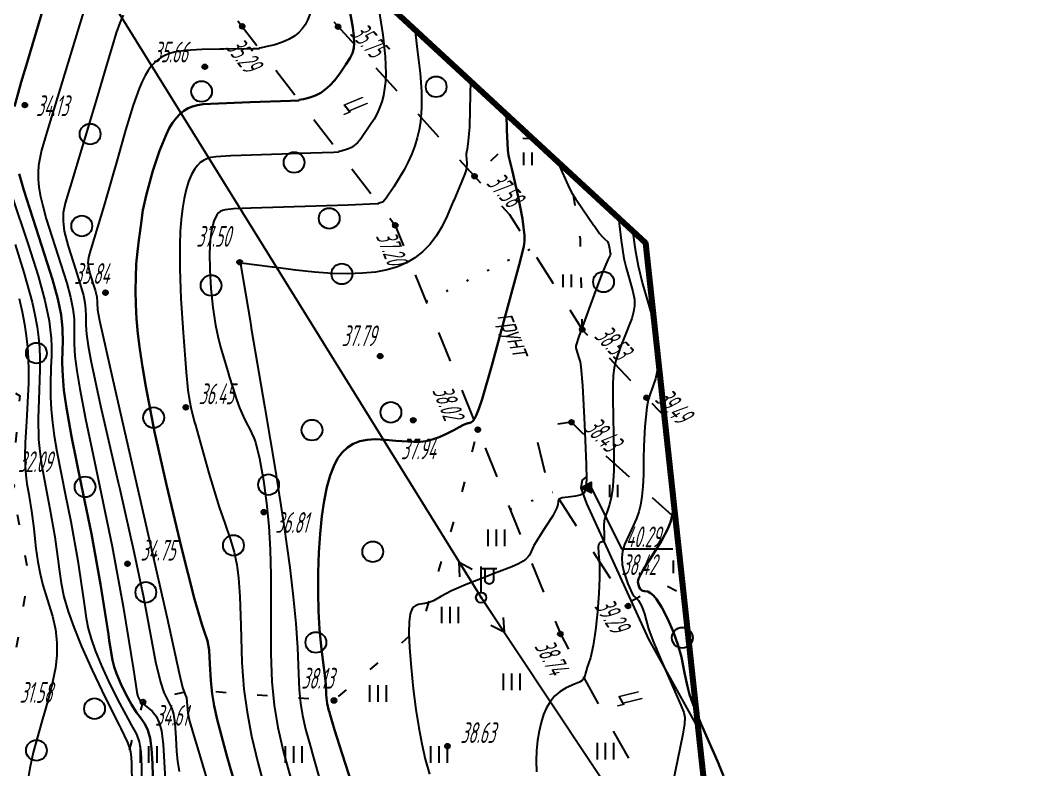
# Model space of a CAD drawing. Extents: x 1233805 to 1234355, y 654698 to 655114.
# Drawn here: x 1234279.21 to 1234327.97, y 654862.46 to 654898.57 of the extents above; entities that cross this region are included whole.
import ezdxf

# ---------------------------------------------------------------- set-up
doc = ezdxf.new("R2010")
doc.units = 0
for name, pattern in [('ИИDash_05_15', [2, 0.5, -1.5]), ('ИИDash_15_15', [3, 1.5, -1.5]), ('ИИDot', [1, 0, -1])]:
    doc.linetypes.add(name, pattern=pattern)
for name, color, linetype, lineweight in [('ИИ_ГОРИЗОНТАЛИ_ОСН', 32, 'Continuous', 25), ('ИИ_ГОРИЗОНТАЛИ_УТОЛЩ', 32, 'Continuous', 30), ('ИИ_ДОРОГИ_АД', 7, 'Continuous', 25), ('ИИ_ЛЭП_НН', 250, 'Continuous', 25), ('ИИ_ОТМЕТКИ', 7, 'Continuous', 25), ('ИИ_СООРУЖЕНИЕ', 7, 'Continuous', 25), ('ИИ_УГОДЬЯ', 7, 'Continuous', 25)]:
    doc.layers.add(name, color=color, linetype=linetype, lineweight=lineweight)
doc.layers.add('Оформление точек', color=7, linetype='Continuous')
doc.styles.add('VNIPISIMPLEXCUR', font='simplex.shx', dxfattribs={"width": 0.8, "oblique": 15})
doc.styles.add('ГОСТ 2.304 КУРСИВ', font='cs_gost2304.shx', dxfattribs={"oblique": 15})
doc.linetypes.add('ИИ052801П', pattern='A,2,[39,3dservice.shx,S=0.8,R=0,X=0,Y=0],2', length=4)

# ---------------------------------------------------------------- blocks, each defined once
blk = doc.blocks.new('ИИ05401')
at = {"color": 0, "linetype": 'Continuous', "lineweight": 25}
for points in [[(-0.4, 1.2), (-0.4, 0)], [(0.4, 1.2), (0.4, 0)]]:
    blk.add_lwpolyline(points, dxfattribs=at)
blk = doc.blocks.new('ИИ05368')
at = {"color": 0, "linetype": 'Continuous'}
blk.add_circle((0, 0), 1, dxfattribs=at)
blk = doc.blocks.new('ии05402')
at = {"color": 0, "linetype": 'Continuous', "lineweight": 25}
for points in [[(-0.8, 0), (-0.8, 1.6)], [(0, 0), (0, 1.6)], [(0.8, 0), (0.8, 1.6)]]:
    blk.add_lwpolyline(points, dxfattribs=at)
blk = doc.blocks.new('ИИ0511015')
at = {"linetype": 'Continuous', "lineweight": 25}
blk.add_hatch(color=0, dxfattribs=at).paths.add_polyline_path([(-0.05, 0, 1), (0.05, 0, 1)])
at = {"color": 0, "linetype": 'Continuous', "lineweight": 25, "flags": 128}
for points in [[(0, 0.5), (0, 3)], [(0, 2.806), (1.5, 2.806)], [(1.184, 2.806), (1.184, 1.706), (1.174, 1.617), (1.144, 1.532), (1.096, 1.456), (1.033, 1.393), (0.957, 1.345), (0.873, 1.316), (0.784, 1.306), (0.695, 1.316), (0.61, 1.345), (0.534, 1.393), (0.471, 1.456), (0.423, 1.532), (0.394, 1.617), (0.384, 1.706), (0.384, 2.806)]]:
    blk.add_lwpolyline(points, dxfattribs=at)
at = {"color": 0, "linetype": 'Continuous', "lineweight": 25}
for radius in [0.5, 0.05]:
    blk.add_circle((0, 0), radius, dxfattribs=at)
blk = doc.blocks.new('ИИ051144')
at = {"color": 0, "linetype": 'Continuous', "lineweight": 25, "flags": 128}
for points in [[(4, 0), (0, 0)], [(2.775, 0.707), (4, 0), (2.775, -0.707)]]:
    blk.add_lwpolyline(points, dxfattribs=at)
blk = doc.blocks.new('PICKET')
at = {"color": 0, "linetype": 'Continuous', "lineweight": 25}
for p, q in [((-0.23, 0), (0.23, 0)), ((0, 0.23), (0, -0.23))]:
    blk.add_line(p, q, dxfattribs=at)
blk.add_circle((0, 0), 0.23, dxfattribs=at)
at = {"color": 0, "linetype": 'Continuous', "style": 'VNIPISIMPLEXCUR', "oblique": 15, "width": 0.8}
blk.add_attdef('OTMETKA', (1.25, 0.3), '', height=2, dxfattribs=at)
at = {"color": 8, "linetype": 'Continuous', "style": 'VNIPISIMPLEXCUR', "oblique": 15, "width": 0.8, "flags": 1}
blk.add_attdef('NOMER', (1.25, -2.7), '', height=2, dxfattribs=at)
blk = doc.blocks.new('ИИ05280')
at = {"linetype": 'Continuous'}
blk.add_hatch(color=0, dxfattribs=at).paths.add_polyline_path([(0.5, 1), (-0.531, 1), (0, 0)])
at = {"color": 0, "linetype": 'Continuous'}
blk.add_lwpolyline([(0, 0), (-0.531, 1), (0.5, 1), (0, 0)], dxfattribs=at)
at = {"color": 0, "linetype": 'Continuous', "style": 'VNIPISIMPLEXCUR', "oblique": 15, "width": 0.8}
for tag, p in [('TOP', (1.705, 4.427)), ('FOUNDATION', (1.705, 0.998))]:
    blk.add_attdef(tag, p, '', height=2, dxfattribs=at)
blk = doc.blocks.new('*U193')
at = {"color": 0, "linetype": 'ByBlock', "lineweight": -2}
for points in [[(0, 0), (2.924, -5.912)], [(2.924, -5.912), (7.868, -5.912)]]:
    blk.add_lwpolyline(points, dxfattribs=at)

msp = doc.modelspace()

# ---------------------------------------------------------------- linework, layer by layer
at = {"layer": 'ИИ_ГОРИЗОНТАЛИ_ОСН', "flags": 128}
for points, elevation in [([(1234292.87, 654903.076), (1234292.927, 654902.822), (1234293.116, 654901.825), (1234293.24, 654900.982), (1234293.304, 654900.26), (1234293.308, 654899.664), (1234293.28, 654899.356), (1234293.23, 654899.071), (1234293.158, 654898.81), (1234293.062, 654898.571), (1234292.943, 654898.354), (1234292.801, 654898.158), (1234292.635, 654897.983), (1234292.444, 654897.828), (1234292.167, 654897.658), (1234291.842, 654897.513), (1234291.474, 654897.392), (1234291.034, 654897.286), (1234290.842, 654897.246), (1234290.815, 654897.24), (1234290.735, 654897.223), (1234290.724, 654897.22), (1234290.723, 654897.22)], 35.5), ([(1234296.359, 654899.854), (1234296.5, 654899.082), (1234296.685, 654897.862), (1234296.794, 654896.829), (1234296.824, 654895.995), (1234296.808, 654895.627), (1234296.771, 654895.279), (1234296.712, 654894.951), (1234296.631, 654894.641), (1234296.531, 654894.354), (1234296.408, 654894.077), (1234296.261, 654893.808), (1234296.063, 654893.494), (1234295.619, 654892.854), (1234295.458, 654892.667), (1234295.305, 654892.53), (1234295.175, 654892.443), (1234295.029, 654892.37), (1234294.685, 654892.268), (1234294.555, 654892.241)], 36.5), ([(1234282.366, 654899.341), (1234280.604, 654893.557), (1234280.589, 654893.509), (1234280.237, 654892.305), (1234280.146, 654891.913), (1234280.09, 654891.571), (1234280.063, 654891.234), (1234280.067, 654890.898), (1234280.103, 654890.544), (1234280.171, 654890.149), (1234280.292, 654889.633), (1234280.464, 654889.01), (1234281.022, 654887.247), (1234281.447, 654885.91), (1234281.632, 654885.232), (1234281.749, 654884.666), (1234281.805, 654884.182), (1234281.812, 654883.684), (1234281.808, 654883.549), (1234281.804, 654882.978), (1234281.843, 654882.396), (1234281.933, 654881.678), (1234282.076, 654880.812), (1234282.357, 654879.375), (1234282.854, 654877.016), (1234283.642, 654873.225), (1234284.173, 654870.334), (1234284.66, 654867.282), (1234284.71, 654866.948), (1234284.825, 654866.201), (1234284.876, 654865.993), (1234284.934, 654865.87), (1234285.01, 654865.758), (1234285.23, 654865.55), (1234285.305, 654865.496), (1234285.568, 654865.282), (1234285.757, 654865.039), (1234285.904, 654864.725), (1234286.009, 654864.337), (1234286.095, 654863.671), (1234286.16, 654862.557), (1234286.225, 654861.405)], 34.5), ([(1234284.172, 654898.817), (1234284, 654898.448), (1234283.83, 654897.972), (1234283.617, 654897.267), (1234283.461, 654896.732), (1234282.808, 654894.504), (1234281.609, 654890.552), (1234281.594, 654890.504), (1234281.374, 654889.757), (1234281.282, 654889.3), (1234281.268, 654888.88), (1234281.332, 654888.412), (1234281.516, 654887.693), (1234281.868, 654886.579), (1234282.134, 654885.739), (1234282.251, 654885.31), (1234282.325, 654884.953), (1234282.36, 654884.647), (1234282.365, 654884.333), (1234282.363, 654884.267), (1234282.365, 654883.884), (1234282.402, 654883.456), (1234282.485, 654882.893), (1234282.614, 654882.184), (1234283.079, 654880.002), (1234283.927, 654876.3), (1234284.002, 654875.976), (1234284.703, 654872.901), (1234285.144, 654870.772), (1234285.399, 654869.404), (1234285.729, 654867.663), (1234285.966, 654866.678), (1234286.136, 654866.191), (1234286.358, 654865.734), (1234286.514, 654865.418), (1234286.6, 654865.141), (1234286.662, 654864.714), (1234286.708, 654864.003), (1234286.747, 654863.349), (1234286.794, 654862.873), (1234286.871, 654862.377)], 35), ([(1234298.236, 654898.121), (1234298.257, 654897.877), (1234298.344, 654897.185), (1234298.483, 654896.03), (1234298.55, 654895.142), (1234298.557, 654894.354), (1234298.503, 654893.667), (1234298.438, 654893.285), (1234298.346, 654892.902), (1234298.228, 654892.518), (1234298.083, 654892.133), (1234297.913, 654891.752), (1234297.717, 654891.368), (1234297.219, 654890.549), (1234296.851, 654890.002), (1234296.697, 654889.831), (1234296.625, 654889.793), (1234296.56, 654889.771), (1234296.51, 654889.759), (1234296.483, 654889.753), (1234296.474, 654889.751), (1234296.473, 654889.751), (1234296.471, 654889.751)], 37), ([(1234290.743, 654897.194), (1234290.434, 654897.192), (1234289.024, 654897.179), (1234288.828, 654897.178), (1234287.954, 654897.167), (1234287.166, 654897.108), (1234286.635, 654897.03), (1234286.414, 654896.968), (1234286.209, 654896.888), (1234286.016, 654896.787), (1234285.838, 654896.666), (1234285.675, 654896.525), (1234285.526, 654896.364), (1234285.373, 654896.157), (1234285.224, 654895.91), (1234285.079, 654895.62), (1234284.935, 654895.284), (1234284.648, 654894.476), (1234284.287, 654893.269), (1234283.895, 654891.902), (1234283.251, 654889.667), (1234282.613, 654887.546), (1234282.599, 654887.501), (1234282.511, 654887.209), (1234282.474, 654887.029), (1234282.468, 654886.862), (1234282.493, 654886.675), (1234282.568, 654886.375), (1234282.714, 654885.91), (1234282.821, 654885.568), (1234282.9, 654885.24), (1234282.918, 654884.982), (1234282.917, 654884.953), (1234282.934, 654884.617), (1234283.021, 654884.099), (1234283.667, 654881.25), (1234284.044, 654879.621), (1234286.297, 654869.758), (1234286.868, 654867.118), (1234287.023, 654866.427), (1234287.144, 654866.126), (1234287.221, 654865.926), (1234287.254, 654865.563), (1234287.282, 654865.185), (1234287.362, 654864.807), (1234287.621, 654863.93), (1234287.746, 654863.515), (1234289.327, 654858.198)], 35.5), ([(1234300.908, 654895.653), (1234300.887, 654894.265), (1234300.858, 654893.42), (1234300.817, 654892.947), (1234300.816, 654892.943), (1234300.794, 654892.758), (1234300.745, 654892.358), (1234300.721, 654892.219), (1234300.719, 654892.214), (1234300.706, 654892.133), (1234300.711, 654892.005), (1234300.717, 654891.941), (1234300.736, 654891.63), (1234300.704, 654891.373), (1234300.639, 654891.168), (1234300.49, 654890.814), (1234300.104, 654889.894), (1234300.068, 654889.804), (1234299.791, 654889.142), (1234299.535, 654888.627), (1234299.254, 654888.17), (1234298.948, 654887.77), (1234298.606, 654887.418), (1234298.232, 654887.121), (1234297.827, 654886.877), (1234297.389, 654886.688), (1234296.898, 654886.546), (1234296.337, 654886.443), (1234295.704, 654886.381), (1234295, 654886.359), (1234294.237, 654886.376), (1234293.4, 654886.432), (1234292.496, 654886.526), (1234291.4, 654886.67), (1234291.372, 654886.674), (1234289.865, 654886.872), (1234289.843, 654886.861), (1234289.841, 654886.859), (1234289.837, 654886.854), (1234289.823, 654886.835), (1234290.3, 654884.014), (1234290.347, 654883.743), (1234291.006, 654879.905), (1234291.511, 654876.844), (1234291.912, 654874.267), (1234292.202, 654872.213), (1234292.371, 654870.799), (1234292.495, 654869.506), (1234292.575, 654868.332), (1234292.623, 654867.092), (1234292.654, 654866.31), (1234292.712, 654865.678), (1234292.813, 654865.069), (1234292.966, 654864.412), (1234293.241, 654863.403), (1234293.246, 654863.385), (1234293.326, 654863.098), (1234294.446, 654859.128)], 37.5), ([(1234294.575, 654892.215), (1234294.332, 654892.206), (1234292.653, 654892.147), (1234291.815, 654892.119), (1234289.361, 654892.036), (1234288.635, 654891.992), (1234288.402, 654891.955), (1234288.209, 654891.9), (1234288.036, 654891.822), (1234287.884, 654891.717), (1234287.747, 654891.581), (1234287.618, 654891.41), (1234287.463, 654891.133), (1234287.326, 654890.801), (1234287.206, 654890.416), (1234287.105, 654889.981), (1234287.024, 654889.497), (1234286.962, 654888.966), (1234286.919, 654888.39), (1234286.896, 654887.77), (1234286.9, 654886.591), (1234286.954, 654885.166), (1234287.057, 654883.511), (1234287.211, 654881.617), (1234287.293, 654880.754), (1234287.359, 654880.248), (1234287.444, 654879.83), (1234287.608, 654879.205), (1234287.618, 654879.168), (1234287.648, 654879.057), (1234288.292, 654876.744), (1234288.794, 654875.12), (1234289.068, 654874.335), (1234289.344, 654873.537), (1234289.517, 654872.939), (1234289.644, 654872.338), (1234289.731, 654871.703), (1234289.794, 654870.804), (1234289.837, 654869.415), (1234289.896, 654867.637), (1234289.993, 654866.346), (1234290.141, 654865.24), (1234290.362, 654864.074), (1234290.66, 654862.819), (1234291.117, 654861.12)], 36.5), ([(1234305.117, 654891.767), (1234305.204, 654891.543), (1234305.601, 654890.64), (1234305.787, 654890.273), (1234305.998, 654889.953), (1234306.044, 654889.888), (1234306.866, 654888.691), (1234306.903, 654888.638), (1234307.138, 654888.298), (1234307.262, 654888.147), (1234307.38, 654888.039), (1234307.515, 654887.906), (1234307.572, 654887.8), (1234307.602, 654887.661), (1234307.612, 654887.571), (1234307.629, 654887.445), (1234307.648, 654887.37), (1234307.661, 654887.314), (1234307.64, 654887.259), (1234307.532, 654887.03), (1234307.262, 654886.382), (1234306.937, 654885.542), (1234306.137, 654883.329), (1234305.997, 654882.886), (1234305.986, 654882.798), (1234306.003, 654882.725), (1234306.003, 654882.725), (1234306.14, 654882.311), (1234306.193, 654882.117), (1234306.234, 654881.867), (1234306.313, 654880.978), (1234306.417, 654879.101), (1234306.492, 654877.183), (1234306.499, 654876.447), (1234306.467, 654876.143), (1234306.465, 654876.135), (1234306.448, 654876.017), (1234306.443, 654875.95), (1234306.424, 654875.86), (1234306.379, 654875.793), (1234306.303, 654875.736), (1234306.195, 654875.692), (1234305.978, 654875.644), (1234305.618, 654875.596), (1234305.339, 654875.558), (1234305.176, 654875.502), (1234305.15, 654875.461), (1234305.143, 654875.389), (1234305.143, 654875.37), (1234305.128, 654875.237), (1234305.082, 654875.087), (1234304.885, 654874.698), (1234304.486, 654874.08), (1234303.972, 654873.267), (1234303.831, 654872.976), (1234303.75, 654872.807), (1234303.678, 654872.698), (1234303.584, 654872.602), (1234303.456, 654872.511), (1234303.227, 654872.387), (1234302.904, 654872.242), (1234301.852, 654871.836), (1234301.788, 654871.812), (1234300.698, 654871.394), (1234299.995, 654871.082), (1234299.489, 654870.807), (1234299.123, 654870.608), (1234298.874, 654870.508), (1234298.597, 654870.452), (1234298.409, 654870.418), (1234298.284, 654870.374), (1234298.184, 654870.309), (1234298.107, 654870.217), (1234298.052, 654870.107), (1234298.009, 654869.968), (1234297.956, 654869.589), (1234297.946, 654869.057), (1234297.976, 654868.335), (1234298.049, 654867.384), (1234298.155, 654866.355), (1234298.281, 654865.367), (1234298.419, 654864.48), (1234298.565, 654863.712), (1234298.735, 654862.972), (1234298.929, 654862.251)], 38.5), ([(1234278.804, 654890.108), (1234279.593, 654887.771), (1234280.073, 654886.253), (1234280.394, 654885.076), (1234280.597, 654884.093), (1234280.657, 654883.663), (1234280.695, 654883.252), (1234280.71, 654882.844), (1234280.707, 654882.387), (1234280.687, 654881.838), (1234280.661, 654881.057), (1234280.664, 654880.434), (1234280.694, 654879.815), (1234280.754, 654879.189), (1234280.842, 654878.546), (1234280.97, 654877.788), (1234281.389, 654875.669), (1234281.64, 654874.43), (1234281.985, 654872.521), (1234282.258, 654870.687), (1234282.287, 654870.46), (1234282.383, 654869.769), (1234282.482, 654869.267), (1234282.622, 654868.762), (1234282.815, 654868.215), (1234283.125, 654867.469), (1234283.529, 654866.591), (1234283.986, 654865.674), (1234284.402, 654864.903), (1234284.56, 654864.634), (1234284.808, 654864.183), (1234284.937, 654863.815), (1234285.016, 654863.329), (1234285.056, 654862.624), (1234285.066, 654860.419)], 33.5), ([(1234296.491, 654889.725), (1234296.421, 654889.721), (1234295.017, 654889.671), (1234290.338, 654889.522), (1234290.316, 654889.522), (1234289.488, 654889.489), (1234289.088, 654889.444), (1234288.953, 654889.407), (1234288.848, 654889.357), (1234288.764, 654889.288), (1234288.688, 654889.191), (1234288.543, 654888.885), (1234288.433, 654888.47), (1234288.362, 654887.956), (1234288.33, 654887.349), (1234288.341, 654886.551), (1234288.398, 654885.647), (1234288.495, 654884.729), (1234288.623, 654883.885), (1234288.729, 654883.352), (1234288.857, 654882.821), (1234289.21, 654881.646), (1234289.286, 654881.409), (1234289.453, 654880.867), (1234289.633, 654880.293), (1234289.777, 654879.893), (1234290.013, 654879.357), (1234290.348, 654878.703), (1234290.349, 654878.702), (1234290.47, 654878.46), (1234290.552, 654878.239), (1234290.736, 654877.462), (1234290.928, 654876.401), (1234291.079, 654875.311), (1234291.188, 654874.198), (1234291.256, 654873.073), (1234291.285, 654871.833), (1234291.289, 654870.05), (1234291.295, 654868.045), (1234291.341, 654866.711), (1234291.446, 654865.58), (1234291.626, 654864.492), (1234291.899, 654863.315), (1234292.39, 654861.508)], 37), ([(1234308.052, 654889.057), (1234308.171, 654887.956), (1234308.313, 654887.095), (1234308.421, 654886.647), (1234308.583, 654886.083), (1234308.747, 654885.503), (1234308.816, 654885.12), (1234308.822, 654884.821), (1234308.778, 654884.52), (1234308.685, 654884.202), (1234308.512, 654883.763), (1234308.492, 654883.716), (1234308.143, 654882.833), (1234307.924, 654882.179), (1234307.837, 654881.819), (1234307.791, 654881.452), (1234307.772, 654880.98), (1234307.776, 654880.298), (1234307.795, 654879.515), (1234307.829, 654877.574), (1234307.822, 654876.898), (1234307.797, 654876.363), (1234307.756, 654875.943), (1234307.694, 654875.571), (1234307.612, 654875.247), (1234307.495, 654874.907), (1234307.405, 654874.645), (1234307.365, 654874.458), (1234307.343, 654874.25), (1234307.351, 654873.747), (1234307.353, 654873.709), (1234307.352, 654873.505), (1234307.331, 654873.465), (1234307.287, 654873.442), (1234307.258, 654873.435), (1234307.172, 654873.405), (1234307.115, 654873.361), (1234307.077, 654873.296), (1234307.06, 654873.21), (1234307.081, 654872.913), (1234307.131, 654872.314), (1234307.138, 654871.687), (1234307.104, 654870.951), (1234307.032, 654870.077), (1234306.932, 654869.188), (1234306.823, 654868.449), (1234306.697, 654867.862), (1234306.545, 654867.399), (1234306.486, 654867.233), (1234306.463, 654867.116), (1234306.429, 654866.966), (1234306.376, 654866.86), (1234306.29, 654866.768), (1234306.167, 654866.688), (1234305.924, 654866.582), (1234305.531, 654866.41), (1234305.23, 654866.226), (1234304.969, 654866.002), (1234304.75, 654865.736), (1234304.583, 654865.453), (1234304.437, 654865.12), (1234304.314, 654864.742), (1234304.216, 654864.324), (1234304.144, 654863.871), (1234304.099, 654863.39), (1234304.081, 654862.884), (1234304.091, 654862.358)], 39), ([(1234308.719, 654888.441), (1234308.85, 654887.533), (1234308.997, 654886.745), (1234309.208, 654885.871), (1234309.526, 654884.773), (1234309.842, 654883.661), (1234309.928, 654883.267), (1234309.98, 654882.921), (1234310.003, 654882.38), (1234309.952, 654881.834), (1234309.829, 654881.29), (1234309.624, 654880.703), (1234309.613, 654880.674), (1234309.471, 654880.285), (1234309.41, 654879.939), (1234309.312, 654879.004), (1234309.266, 654878.05), (1234309.26, 654877.439), (1234309.252, 654876.667), (1234309.227, 654876.108), (1234309.181, 654875.625), (1234309.112, 654875.215), (1234309.029, 654874.895), (1234308.918, 654874.572), (1234308.778, 654874.242), (1234308.578, 654873.832), (1234308.334, 654873.308), (1234308.241, 654872.99), (1234308.205, 654872.676), (1234308.224, 654872.353), (1234308.3, 654871.994), (1234308.494, 654871.426), (1234308.731, 654870.929), (1234308.813, 654870.809), (1234308.903, 654870.721), (1234309.006, 654870.615), (1234309.166, 654870.334), (1234309.308, 654869.982), (1234309.39, 654869.669), (1234309.501, 654869.248), (1234309.704, 654868.694), (1234310.093, 654867.769), (1234311.05, 654865.575), (1234311.052, 654865.571), (1234311.195, 654865.218), (1234311.243, 654864.976), (1234311.231, 654864.677), (1234311.149, 654864.172), (1234310.531, 654861.119)], 39.5), ([(1234278.964, 654887.773), (1234279.386, 654886.424), (1234279.775, 654884.997), (1234279.915, 654884.377), (1234280.021, 654883.806), (1234280.094, 654883.285), (1234280.139, 654882.787), (1234280.158, 654882.292), (1234280.154, 654881.738), (1234280.113, 654880.744), (1234280.065, 654879.388), (1234280.092, 654878.378), (1234280.146, 654877.803), (1234280.234, 654877.171), (1234280.537, 654875.545), (1234280.639, 654875.032), (1234280.878, 654873.688), (1234281.056, 654872.39), (1234281.074, 654872.242), (1234281.178, 654871.455), (1234281.313, 654870.797), (1234281.512, 654870.093), (1234281.784, 654869.325), (1234282.167, 654868.394), (1234282.677, 654867.262), (1234283.305, 654865.946), (1234283.989, 654864.58), (1234284.058, 654864.446), (1234284.379, 654863.783), (1234284.462, 654863.554), (1234284.518, 654863.329), (1234284.555, 654863.072), (1234284.576, 654862.76), (1234284.58, 654861.768)], 33), ([(1234279.151, 654885.16), (1234279.295, 654884.531), (1234279.409, 654883.934), (1234279.497, 654883.361), (1234279.557, 654882.814), (1234279.594, 654882.268), (1234279.608, 654881.709), (1234279.601, 654881.089), (1234279.508, 654879.248), (1234279.45, 654878.228), (1234279.431, 654877.567), (1234279.44, 654877.098), (1234279.473, 654876.654), (1234279.528, 654876.231), (1234279.618, 654875.739), (1234279.638, 654875.634), (1234279.757, 654874.928), (1234279.855, 654874.093), (1234279.873, 654873.913), (1234279.958, 654873.118), (1234280.048, 654872.484), (1234280.16, 654871.898), (1234280.294, 654871.361), (1234280.507, 654870.683), (1234280.761, 654869.86), (1234280.905, 654869.216), (1234280.975, 654868.587), (1234280.969, 654867.962), (1234280.899, 654867.369), (1234280.764, 654866.681), (1234280.564, 654865.887), (1234280.247, 654864.783), (1234279.83, 654863.292), (1234279.665, 654862.536), (1234279.54, 654861.775)], 32.5)]:
    msp.add_lwpolyline(points, dxfattribs=dict(at, elevation=elevation))
at = {"layer": 'ИИ_ГОРИЗОНТАЛИ_УТОЛЩ', "flags": 128}
for points, elevation in [([(1234294.615, 654901.464), (1234294.995, 654899.576), (1234295.241, 654898.222), (1234295.291, 654897.811), (1234295.305, 654897.491), (1234295.282, 654897.223), (1234295.218, 654896.987), (1234295.108, 654896.758), (1234294.907, 654896.44), (1234294.615, 654896.011), (1234294.371, 654895.691), (1234294.137, 654895.43), (1234293.914, 654895.228), (1234293.692, 654895.077), (1234293.444, 654894.953), (1234293.173, 654894.855), (1234292.859, 654894.777), (1234292.639, 654894.731)], 36), ([(1234280.801, 654900.781), (1234279.544, 654896.544), (1234279.259, 654895.597), (1234278.929, 654894.413)], 34), ([(1234292.659, 654894.705), (1234292.243, 654894.69), (1234290.289, 654894.623), (1234288.383, 654894.549), (1234288.024, 654894.526), (1234287.756, 654894.487), (1234287.515, 654894.424), (1234287.297, 654894.333), (1234287.089, 654894.209), (1234286.896, 654894.051), (1234286.716, 654893.858), (1234286.548, 654893.628), (1234286.392, 654893.367), (1234286.235, 654893.055), (1234285.918, 654892.28), (1234285.601, 654891.313), (1234285.296, 654890.191), (1234285.124, 654889.42), (1234285.015, 654888.673), (1234284.955, 654888.204), (1234284.942, 654888.108), (1234284.857, 654887.423), (1234284.803, 654886.818), (1234284.772, 654886.195), (1234284.763, 654885.556), (1234284.779, 654884.883), (1234284.818, 654884.187), (1234284.882, 654883.467), (1234284.97, 654882.722), (1234285.093, 654881.871), (1234285.254, 654880.924), (1234285.682, 654878.738), (1234286.251, 654876.185), (1234286.986, 654873.147), (1234287.614, 654870.683), (1234287.962, 654869.484), (1234288.064, 654869.192), (1234288.23, 654868.676), (1234288.309, 654868.228), (1234288.348, 654867.565), (1234288.392, 654866.764), (1234288.462, 654866.117), (1234288.56, 654865.544), (1234288.702, 654864.888), (1234289.168, 654863.129), (1234290.377, 654858.938)], 36), ([(1234302.653, 654894.042), (1234302.666, 654893.273), (1234302.715, 654892.332), (1234302.753, 654892.048), (1234302.819, 654891.737), (1234302.914, 654891.346), (1234303.211, 654890.076), (1234303.414, 654888.997), (1234303.51, 654888.197), (1234303.513, 654887.926), (1234303.482, 654887.671), (1234303.256, 654886.788), (1234303.157, 654886.435), (1234302.563, 654884.25), (1234301.935, 654881.939), (1234301.469, 654880.316), (1234301.314, 654879.845), (1234301.186, 654879.526), (1234301.102, 654879.369), (1234301.019, 654879.262), (1234300.935, 654879.199), (1234300.825, 654879.164), (1234300.788, 654879.155), (1234300.583, 654879.076), (1234300.184, 654878.867), (1234300.172, 654878.861), (1234299.749, 654878.642), (1234299.397, 654878.485), (1234299.065, 654878.369), (1234298.756, 654878.295), (1234298.483, 654878.262), (1234298.179, 654878.254), (1234297.316, 654878.314), (1234296.817, 654878.358), (1234296.321, 654878.383), (1234295.928, 654878.361), (1234295.577, 654878.29), (1234295.264, 654878.167), (1234294.978, 654877.986), (1234294.726, 654877.747), (1234294.506, 654877.45), (1234294.317, 654877.093), (1234294.143, 654876.632), (1234293.99, 654876.073), (1234293.859, 654875.418), (1234293.75, 654874.673), (1234293.665, 654873.835), (1234293.605, 654872.925), (1234293.572, 654871.964), (1234293.567, 654870.994), (1234293.591, 654870.097), (1234293.641, 654869.237), (1234293.718, 654868.416), (1234293.832, 654867.506), (1234293.879, 654867.154), (1234293.937, 654866.593), (1234293.96, 654866.085), (1234293.966, 654865.908), (1234293.999, 654865.647), (1234294.091, 654865.297), (1234294.096, 654865.28), (1234294.147, 654865.102), (1234294.356, 654864.38), (1234294.724, 654863.229), (1234295.37, 654861.233)], 38), ([(1234279.149, 654891.179), (1234279.377, 654890.389), (1234280.103, 654888.13), (1234280.76, 654886.082), (1234281.013, 654885.154), (1234281.173, 654884.379), (1234281.25, 654883.717), (1234281.259, 654883.036), (1234281.25, 654882.746), (1234281.235, 654882.047), (1234281.255, 654881.429), (1234281.314, 654880.751), (1234281.415, 654880.001), (1234281.68, 654878.516), (1234282.166, 654876.139), (1234282.641, 654873.827), (1234283.083, 654871.409), (1234283.459, 654868.984), (1234283.501, 654868.682), (1234283.652, 654867.736), (1234283.733, 654867.427), (1234283.845, 654867.104), (1234284.056, 654866.607), (1234284.313, 654866.078), (1234284.575, 654865.603), (1234284.816, 654865.227), (1234284.989, 654864.997), (1234285.219, 654864.677), (1234285.361, 654864.374), (1234285.464, 654863.985), (1234285.532, 654863.481), (1234285.576, 654862.759), (1234285.608, 654861.561)], 34), ([(1234310.709, 654875.446), (1234310.708, 654875.431), (1234310.706, 654875.351), (1234310.689, 654874.995), (1234310.642, 654874.693), (1234310.555, 654874.385), (1234310.427, 654874.067), (1234310.114, 654873.486), (1234309.583, 654872.644), (1234309.248, 654872.12), (1234309.101, 654871.857), (1234309.016, 654871.659), (1234308.987, 654871.511), (1234309.006, 654871.377), (1234309.047, 654871.259), (1234309.096, 654871.172), (1234309.157, 654871.112), (1234309.229, 654871.08), (1234309.305, 654871.07), (1234309.457, 654871.043), (1234309.592, 654870.976), (1234309.732, 654870.857), (1234309.876, 654870.685), (1234310.139, 654870.273), (1234310.427, 654869.716), (1234310.698, 654869.097), (1234310.914, 654868.501), (1234311.083, 654867.891), (1234311.236, 654867.131), (1234311.37, 654866.469), (1234311.473, 654866.093), (1234311.608, 654865.692), (1234312.034, 654864.653), (1234312.88, 654862.728), (1234312.887, 654862.713), (1234313.114, 654862.166)], 40)]:
    msp.add_lwpolyline(points, dxfattribs=dict(at, elevation=elevation))
at = {"layer": 'ИИ_ДОРОГИ_АД', "linetype": 'ИИDash_15_15', "flags": 128}
for points in [[(1234213.689, 655099.962), (1234213.921, 655098.753), (1234214.756, 655094.348), (1234215.671, 655090.473), (1234216.569, 655087.125), (1234217.353, 655084.304), (1234217.716, 655082.581), (1234218.19, 655080.016), (1234218.633, 655076.29), (1234218.842, 655072.548), (1234219.103, 655068.474), (1234219.54, 655064.69), (1234219.834, 655061.188), (1234220.106, 655058.8), (1234221.076, 655053.356), (1234221.621, 655046.565), (1234222.197, 655041.188), (1234222.989, 655033.473), (1234223.714, 655026.596), (1234224.004, 655024.428), (1234224.49, 655020.575), (1234225.872, 655015.393), (1234227.486, 655007.795), (1234229.28, 654999.274), (1234233.77, 654983.899), (1234235.28, 654979.948), (1234242.599, 654962.411), (1234246.914, 654949.166), (1234249.599, 654944.45), (1234253.621, 654941.616), (1234256.584, 654938.131), (1234261.761, 654932.995), (1234264.242, 654931.245), (1234280.624, 654913.48), (1234302.793, 654889.213), (1234306.3, 654883.673), (1234310.274, 654879.467)], [(1234227.501, 654902.153), (1234224.602, 654901.685), (1234225.378, 654907.925), (1234227.377, 654914.463), (1234231.841, 654924.21), (1234238.254, 654934.402), (1234241.604, 654937.528), (1234244.319, 654938.33), (1234248.18, 654938.091), (1234251.947, 654936.636), (1234254.928, 654934.611), (1234262.621, 654928.458), (1234272.736, 654917.242), (1234283.81, 654906.203), (1234297.287, 654888.691), (1234305.246, 654869.004), (1234307.563, 654864.702), (1234310.214, 654860.095)], [(1234310.804, 654874.562), (1234307.206, 654877.791), (1234305.777, 654879.203), (1234304.613, 654879.053), (1234304.106, 654878.363), (1234304.591, 654876.412), (1234308.508, 654870.35)]]:
    msp.add_lwpolyline(points, dxfattribs=at)
at = {"layer": 'ИИ_ДОРОГИ_АД', "linetype": 'ИИDot', "flags": 128}
for points in [[(1234298.769, 654885.025), (1234303.83, 654887.575)], [(1234302.82, 654875.004), (1234304.887, 654875.843)]]:
    msp.add_lwpolyline(points, dxfattribs=at)
at = {"layer": 'ИИ_ЛЭП_НН', "flags": 128}
msp.add_lwpolyline([(1234213.717, 655063.816), (1234224.994, 655027.75), (1234230.474, 655001.937), (1234232.261, 654974.732), (1234235.873, 654942.857), (1234254.685, 654930.295), (1234274.578, 654914.045), (1234301.425, 654870.757), (1234315.062, 654850.276)], dxfattribs=at)
at = {"layer": 'ИИ_СООРУЖЕНИЕ', "linetype": 'ИИ052801П', "flags": 128}
msp.add_lwpolyline([(1234306.488, 654876.576), (1234306.289, 654876.412), (1234306.229, 654876.049), (1234306.511, 654875.283), (1234309.492, 654868.748), (1234311.9, 654864.423)], dxfattribs=at)
at = {"layer": 'ИИ_УГОДЬЯ', "linetype": 'ИИDash_05_15', "flags": 128}
for points in [[(1234285.911, 654903.474), (1234282.647, 654903.033), (1234278.871, 654902.702), (1234277.054, 654901.349), (1234275.552, 654897.05), (1234272.682, 654894.709), (1234270.754, 654894.136), (1234265.733, 654887.181), (1234263.846, 654881.812), (1234265.389, 654879.327), (1234273.623, 654881.807), (1234275.272, 654883.121), (1234279.18, 654880.476), (1234278.794, 654876.139), (1234279.605, 654871.89), (1234278.546, 654865.536), (1234277.305, 654863.325), (1234278.11, 654860.428), (1234279.469, 654858.997), (1234281.674, 654858.331), (1234283.673, 654858.728), (1234284.072, 654859.628), (1234284.414, 654863.199), (1234285.125, 654865.724), (1234287.522, 654866.311), (1234294.333, 654865.8), (1234298.565, 654869.411), (1234300.324, 654875.089), (1234301.267, 654878.847)], [(1234303.93, 654892.863), (1234303.057, 654892.896), (1234301.108, 654891.058)], [(1234306.3, 654883.673), (1234306.212, 654888.04), (1234305.791, 654890.671), (1234305.122, 654891.762)], [(1234308.653, 654870.588), (1234310.162, 654871.429), (1234311.2, 654870.899)]]:
    msp.add_lwpolyline(points, dxfattribs=at)
at = {"layer": 'Оформление точек', "color": 41, "lineweight": 80}
msp.add_lwpolyline([(1234024.617, 654701.92), (1234177.241, 654711.682), (1234295.345, 654734.761), (1234323.422, 654753.319), (1234327.972, 654819.626), (1234312.866, 654855.488), (1234309.369, 654887.84), (1234283.108, 654912.091), (1234263.065, 654936.588)], dxfattribs=at)

# ---------------------------------------------------------------- block references
at = {"layer": 'ИИ_ЛЭП_НН', "xscale": 0.4999999999999997, "yscale": 0.4999999999999997, "zscale": 0.4999999999999997}
for rotation in [121.8075335002673, 303.6553311449397]:
    msp.add_blockref('ИИ051144', (1234301.425, 654870.757), dxfattribs=dict(at, rotation=rotation))
at = {"layer": 'ИИ_ЛЭП_НН', "xscale": 0.5, "yscale": 0.5, "zscale": 0.5}
msp.add_blockref('ИИ0511015', (1234301.425, 654870.757), dxfattribs=at)
at = {"layer": 'ИИ_ОТМЕТКИ'}
ref = msp.add_blockref('PICKET', (1234289.908, 654898.279, 35.292), dxfattribs=dict(at, xscale=0.5, yscale=0.5, zscale=0.5))
ref.add_attrib('OTMETKA', '35.29', (1234289.073, 654897.255, 35.292), dxfattribs={"layer": '0', "color": 0, "linetype": 'Continuous', "height": 1, "rotation": 307.5799, "style": 'ГОСТ 2.304 КУРСИВ', "oblique": 15, "width": 0.65})
ref = msp.add_blockref('PICKET', (1234294.53, 654898.258, 35.753), dxfattribs=dict(at, xscale=0.5, yscale=0.5, zscale=0.5))
ref.add_attrib('OTMETKA', '35.75', (1234295.062, 654897.898, 35.753), dxfattribs={"layer": '0', "color": 0, "linetype": 'Continuous', "height": 1, "rotation": 312.414, "style": 'ГОСТ 2.304 КУРСИВ', "oblique": 15, "width": 0.65})
ref = msp.add_blockref('PICKET', (1234288.105, 654896.332, 35.659), dxfattribs=dict(at, xscale=0.5, yscale=0.5, zscale=0.5))
ref.add_attrib('OTMETKA', '35.66', (1234285.607, 654896.54, 35.659), dxfattribs={"layer": '0', "color": 0, "linetype": 'Continuous', "height": 1, "style": 'ГОСТ 2.304 КУРСИВ', "oblique": 15, "width": 0.65})
ref = msp.add_blockref('PICKET', (1234279.431, 654894.484, 34.128), dxfattribs=dict(at, xscale=0.5, yscale=0.5, zscale=0.5))
ref.add_attrib('OTMETKA', '34.13', (1234279.968, 654893.951, 34.128), dxfattribs={"layer": '0', "color": 0, "linetype": 'Continuous', "height": 1, "style": 'ГОСТ 2.304 КУРСИВ', "oblique": 15, "width": 0.65})
ref = msp.add_blockref('PICKET', (1234301.108, 654891.058, 37.576), dxfattribs=dict(at, xscale=0.5, yscale=0.5, zscale=0.5))
ref.add_attrib('OTMETKA', '37.58', (1234301.64, 654890.698, 37.576), dxfattribs={"layer": '0', "color": 0, "linetype": 'Continuous', "height": 1, "rotation": 312.414, "style": 'ГОСТ 2.304 КУРСИВ', "oblique": 15, "width": 0.65})
ref = msp.add_blockref('PICKET', (1234289.786, 654886.913, 37.499), dxfattribs=dict(at, xscale=0.5, yscale=0.5, zscale=0.5))
ref.add_attrib('OTMETKA', '37.50', (1234287.693, 654887.657, 37.499), dxfattribs={"layer": '0', "color": 0, "linetype": 'Continuous', "height": 1, "style": 'ГОСТ 2.304 КУРСИВ', "oblique": 15, "width": 0.65})
ref = msp.add_blockref('PICKET', (1234297.287, 654888.691, 37.198), dxfattribs=dict(at, xscale=0.5, yscale=0.5, zscale=0.5))
ref.add_attrib('OTMETKA', '37.20', (1234296.336, 654888.174, 37.198), dxfattribs={"layer": '0', "color": 0, "linetype": 'Continuous', "height": 1, "rotation": 292.0128, "style": 'ГОСТ 2.304 КУРСИВ', "oblique": 15, "width": 0.65})
ref = msp.add_blockref('PICKET', (1234283.316, 654885.448, 35.84), dxfattribs=dict(at, xscale=0.5, yscale=0.5, zscale=0.5))
ref.add_attrib('OTMETKA', '35.84', (1234281.804, 654885.868, 35.84), dxfattribs={"layer": '0', "color": 0, "linetype": 'Continuous', "height": 1, "style": 'ГОСТ 2.304 КУРСИВ', "oblique": 15, "width": 0.65})
ref = msp.add_blockref('PICKET', (1234296.558, 654882.39, 37.789), dxfattribs=dict(at, xscale=0.5, yscale=0.5, zscale=0.5))
ref.add_attrib('OTMETKA', '37.79', (1234294.695, 654882.869, 37.789), dxfattribs={"layer": '0', "color": 0, "linetype": 'Continuous', "height": 1, "style": 'ГОСТ 2.304 КУРСИВ', "oblique": 15, "width": 0.65})
ref = msp.add_blockref('PICKET', (1234306.3, 654883.673, 38.529), dxfattribs=dict(at, xscale=0.5, yscale=0.5, zscale=0.5))
ref.add_attrib('OTMETKA', '38.53', (1234306.838, 654883.322, 38.529), dxfattribs={"layer": '0', "color": 0, "linetype": 'Continuous', "height": 1, "rotation": 313.3777, "style": 'ГОСТ 2.304 КУРСИВ', "oblique": 15, "width": 0.65})
ref = msp.add_blockref('PICKET', (1234287.186, 654879.923, 36.454), dxfattribs=dict(at, xscale=0.5, yscale=0.5, zscale=0.5))
ref.add_attrib('OTMETKA', '36.45', (1234287.811, 654880.073, 36.454), dxfattribs={"layer": '0', "color": 0, "linetype": 'Continuous', "height": 1, "style": 'ГОСТ 2.304 КУРСИВ', "oblique": 15, "width": 0.65})
ref = msp.add_blockref('PICKET', (1234301.267, 654878.847, 38.022), dxfattribs=dict(at, xscale=0.5, yscale=0.5, zscale=0.5))
ref.add_attrib('OTMETKA', '38.02', (1234299.056, 654880.734, 38.022), dxfattribs={"layer": '0', "color": 0, "linetype": 'Continuous', "height": 1, "rotation": 292.0128, "style": 'ГОСТ 2.304 КУРСИВ', "oblique": 15, "width": 0.65})
ref = msp.add_blockref('PICKET', (1234309.405, 654880.386, 39.489), dxfattribs=dict(at, xscale=0.5, yscale=0.5, zscale=0.5))
ref.add_attrib('OTMETKA', '39.49', (1234309.759, 654880.263, 39.489), dxfattribs={"layer": '0', "color": 0, "linetype": 'Continuous', "height": 1, "rotation": 313.3777, "style": 'ГОСТ 2.304 КУРСИВ', "oblique": 15, "width": 0.65})
ref = msp.add_blockref('PICKET', (1234298.155, 654879.301, 37.944), dxfattribs=dict(at, xscale=0.5, yscale=0.5, zscale=0.5))
ref.add_attrib('OTMETKA', '37.94', (1234297.558, 654877.418, 37.944), dxfattribs={"layer": '0', "color": 0, "linetype": 'Continuous', "height": 1, "style": 'ГОСТ 2.304 КУРСИВ', "oblique": 15, "width": 0.65})
ref = msp.add_blockref('PICKET', (1234305.777, 654879.203, 38.434), dxfattribs=dict(at, xscale=0.5, yscale=0.5, zscale=0.5))
ref.add_attrib('OTMETKA', '38.43', (1234306.327, 654878.871, 38.434), dxfattribs={"layer": '0', "color": 0, "linetype": 'Continuous', "height": 1, "rotation": 315.3264, "style": 'ГОСТ 2.304 КУРСИВ', "oblique": 15, "width": 0.65})
ref = msp.add_blockref('PICKET', (1234278.794, 654876.139, 32.092), dxfattribs=dict(at, xscale=0.5, yscale=0.5, zscale=0.5))
ref.add_attrib('OTMETKA', '32.09', (1234279.097, 654876.801, 32.092), dxfattribs={"layer": '0', "color": 0, "linetype": 'Continuous', "height": 1, "style": 'ГОСТ 2.304 КУРСИВ', "oblique": 15, "width": 0.65})
ref = msp.add_blockref('PICKET', (1234290.954, 654874.873, 36.814), dxfattribs=dict(at, xscale=0.5, yscale=0.5, zscale=0.5))
ref.add_attrib('OTMETKA', '36.81', (1234291.505, 654873.874, 36.814), dxfattribs={"layer": '0', "color": 0, "linetype": 'Continuous', "height": 1, "style": 'ГОСТ 2.304 КУРСИВ', "oblique": 15, "width": 0.65})
ref = msp.add_blockref('PICKET', (1234284.381, 654872.388, 34.749), dxfattribs=dict(at, xscale=0.5, yscale=0.5, zscale=0.5))
ref.add_attrib('OTMETKA', '34.75', (1234285.006, 654872.538, 34.749), dxfattribs={"layer": '0', "color": 0, "linetype": 'Continuous', "height": 1, "style": 'ГОСТ 2.304 КУРСИВ', "oblique": 15, "width": 0.65})
ref = msp.add_blockref('PICKET', (1234308.508, 654870.35, 39.289), dxfattribs=dict(at, xscale=0.5, yscale=0.5, zscale=0.5))
ref.add_attrib('OTMETKA', '39.29', (1234306.861, 654870.327, 39.289), dxfattribs={"layer": '0', "color": 0, "linetype": 'Continuous', "height": 1, "rotation": 302.8658, "style": 'ГОСТ 2.304 КУРСИВ', "oblique": 15, "width": 0.65})
ref = msp.add_blockref('PICKET', (1234305.246, 654869.004, 38.742), dxfattribs=dict(at, xscale=0.5, yscale=0.5, zscale=0.5))
ref.add_attrib('OTMETKA', '38.74', (1234303.974, 654868.407, 38.742), dxfattribs={"layer": '0', "color": 0, "linetype": 'Continuous', "height": 1, "rotation": 298.2999, "style": 'ГОСТ 2.304 КУРСИВ', "oblique": 15, "width": 0.65})
ref = msp.add_blockref('PICKET', (1234294.333, 654865.8, 38.129), dxfattribs=dict(at, xscale=0.5, yscale=0.5, zscale=0.5))
ref.add_attrib('OTMETKA', '38.13', (1234292.758, 654866.37, 38.129), dxfattribs={"layer": '0', "color": 0, "linetype": 'Continuous', "height": 1, "style": 'ГОСТ 2.304 КУРСИВ', "oblique": 15, "width": 0.65})
ref = msp.add_blockref('PICKET', (1234278.546, 654865.536, 31.584), dxfattribs=dict(at, xscale=0.5, yscale=0.5, zscale=0.5))
ref.add_attrib('OTMETKA', '31.58', (1234279.171, 654865.686, 31.584), dxfattribs={"layer": '0', "color": 0, "linetype": 'Continuous', "height": 1, "style": 'ГОСТ 2.304 КУРСИВ', "oblique": 15, "width": 0.65})
ref = msp.add_blockref('PICKET', (1234285.125, 654865.724, 34.609), dxfattribs=dict(at, xscale=0.5, yscale=0.5, zscale=0.5))
ref.add_attrib('OTMETKA', '34.61', (1234285.707, 654864.584, 34.609), dxfattribs={"layer": '0', "color": 0, "linetype": 'Continuous', "height": 1, "style": 'ГОСТ 2.304 КУРСИВ', "oblique": 15, "width": 0.65})
ref = msp.add_blockref('PICKET', (1234299.8, 654863.599, 38.63), dxfattribs=dict(at, xscale=0.5, yscale=0.5, zscale=0.5))
ref.add_attrib('OTMETKA', '38.63', (1234300.425, 654863.749, 38.63), dxfattribs={"layer": '0', "color": 0, "linetype": 'Continuous', "height": 1, "style": 'ГОСТ 2.304 КУРСИВ', "oblique": 15, "width": 0.65})
at = {"layer": 'ИИ_СООРУЖЕНИЕ'}
ref = msp.add_blockref('ИИ05280', (1234306.229, 654876.052, 38.415), dxfattribs=dict(at, xscale=0.4999999999999994, yscale=0.4999999999999994, zscale=0.4999999999999994, rotation=270.3855888234992))
ref.add_attrib('TOP', '40.29', (1234308.396, 654873.184, 38.415), dxfattribs={"layer": '0', "color": 0, "linetype": 'Continuous', "height": 1, "style": 'ГОСТ 2.304 КУРСИВ', "oblique": 15, "width": 0.65})
ref.add_attrib('FOUNDATION', '38.42', (1234308.19, 654871.842, 38.415), dxfattribs={"layer": '0', "color": 0, "linetype": 'Continuous', "height": 1, "style": 'ГОСТ 2.304 КУРСИВ', "oblique": 15, "width": 0.65})
at = {"layer": 'ИИ_СООРУЖЕНИЕ', "color": 7, "xscale": 0.5, "yscale": 0.5, "zscale": 0.5}
msp.add_blockref('*U193', (1234306.729, 654876.059, 38.415), dxfattribs=at)
at = {"layer": 'ИИ_УГОДЬЯ', "xscale": 0.5, "yscale": 0.5, "zscale": 0.5}
for name, p in [('ИИ05368', (1234287.95, 654895.14)), ('ИИ05368', (1234299.258, 654895.366)), ('ИИ05368', (1234282.577, 654893.088)), ('ИИ05368', (1234292.408, 654891.719)), ('ИИ05401', (1234303.668, 654891.594)), ('ИИ05368', (1234282.174, 654888.661)), ('ИИ05368', (1234294.101, 654889.026)), ('ИИ05368', (1234294.712, 654886.35)), ('ИИ05368', (1234288.406, 654885.794)), ('ИИ05401', (1234305.566, 654885.719)), ('ИИ05368', (1234307.326, 654885.966)), ('ИИ05368', (1234279.987, 654882.536)), ('ИИ05368', (1234285.637, 654879.428)), ('ИИ05368', (1234297.076, 654879.682)), ('ИИ05368', (1234293.271, 654878.825)), ('ИИ05368', (1234282.331, 654876.09)), ('ИИ05368', (1234291.178, 654876.196)), ('ИИ05401', (1234307.807, 654875.589)), ('ии05402', (1234302.166, 654873.232)), ('ИИ05368', (1234289.485, 654873.272)), ('ИИ05368', (1234296.202, 654872.965)), ('ИИ05401', (1234310.876, 654871.94)), ('ИИ05368', (1234285.261, 654871.011)), ('ии05402', (1234299.939, 654869.519)), ('ИИ05368', (1234311.125, 654868.822)), ('ИИ05368', (1234293.459, 654868.596)), ('ии05402', (1234302.9, 654866.299)), ('ии05402', (1234296.468, 654865.741)), ('ИИ05368', (1234282.788, 654865.404)), ('ИИ05368', (1234279.987, 654863.393)), ('ии05402', (1234285.4, 654862.799)), ('ии05402', (1234292.4, 654862.799)), ('ии05402', (1234299.4, 654862.799)), ('ии05402', (1234307.429, 654862.954))]:
    msp.add_blockref(name, p, dxfattribs=at)

# ---------------------------------------------------------------- texts
at = {"layer": 'ИИ_ДОРОГИ_АД', "style": 'ГОСТ 2.304 КУРСИВ', "oblique": 15, "width": 0.8}
for s, rotation, p in [('Ц', 307.5799, (1234294.721, 654894.557)), ('грунт', 292.0128, (1234302.185, 654884.31)), ('Ц', 298.8781, (1234307.981, 654866.07))]:
    msp.add_text(s, height=1, rotation=rotation, dxfattribs=at).set_placement(p)

doc.saveas('drawing.dxf')
